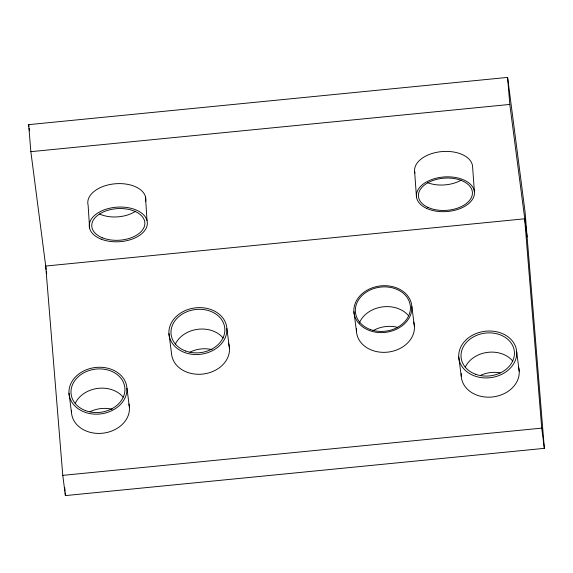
<?xml version="1.0" encoding="UTF-8"?>
<svg xmlns="http://www.w3.org/2000/svg" width="573" height="573" viewBox="0 0 573 573"><rect width="100%" height="100%" fill="white"/><g stroke="black" fill="none" stroke-linecap="round" stroke-linejoin="round"><path stroke-width="0.86" d="M46.148 269.453L30.856 151.673L28.65 124.649L507.599 77.405L525.083 212.003L544.35 448.351L65.401 495.595L62.772 475.368L45.704 266.044L524.66 218.8L541.721 428.124L544.35 448.351M30.856 151.673L509.805 104.429L527.11 236.871M62.772 475.368L541.721 428.124M516.703 351.987A29.101 23.357 -7.4 0 1 474.487 375.931A29.101 23.357 -7.4 0 1 471.987 335.513A29.101 23.357 -7.4 0 1 516.703 351.987L519.202 371.225M458.751 356.965L461.251 376.203M411.858 306.662A29.101 23.357 -7.4 0 1 369.642 330.607A29.101 23.357 -7.4 0 1 367.143 290.189A29.101 23.357 -7.4 0 1 411.858 306.662L414.422 326.395M353.906 311.64L356.47 331.373M226.894 328.594A29.101 23.357 -7.4 0 1 184.685 352.538A29.101 23.357 -7.4 0 1 182.178 312.12A29.101 23.357 -7.4 0 1 226.894 328.594L229.458 348.334M168.942 333.579L171.506 353.312A29.101 23.357 -7.4 0 0 205.17 373.732A29.101 23.357 -7.4 0 0 228.412 343.191M126.941 388.229A29.101 23.357 -7.4 0 1 84.725 412.173A29.101 23.357 -7.4 0 1 82.226 371.755A29.101 23.357 -7.4 0 1 126.941 388.229L129.434 407.467M68.989 393.214L71.482 412.453M28.65 124.649L28.879 126.418M29.108 128.187L29.452 130.845M46.37 271.158L46.707 273.715M507.599 77.405L509.805 104.429M64.742 487.566L65.035 491.14M65.179 492.923L65.401 495.595M474.394 191.59L472.539 166.012A29.101 17.333 -4.7 0 0 440.15 151.766A29.101 17.333 -4.7 0 0 414.931 173.146M414.63 171.656L416.464 196.904M145.499 196.833L147.01 220.555M89.603 228.326L88.127 205.256A29.101 17.34 -4.7 0 1 116.075 183.711A29.101 17.34 -4.7 0 1 145.685 201.359M128.896 404.015A29.101 23.357 -7.4 0 1 102.997 433.181A29.101 23.357 -7.4 0 1 71.46 410.705M413.642 322.098A29.101 23.357 -7.4 0 1 387.978 352.109A29.101 23.357 -7.4 0 1 356.492 328.752M518.429 366.921A29.101 23.357 -7.4 0 1 492.759 396.939A29.101 23.357 -7.4 0 1 461.272 373.582M89.961 411.758A27.06 21.724 -7.4 0 1 112.158 409.258M480.625 375.322A26.795 21.509 -7.4 0 1 500.165 372.858M461.201 180.151A27.053 16.116 -4.7 0 1 427.558 182.672M373.066 330.614A27.626 22.182 -7.4 0 1 397.268 327.247M189.935 352.144A27.024 21.695 -7.4 0 1 212.103 349.645M135.701 211.208A26.594 15.843 -4.7 0 1 99.638 214.051M175.281 344.273A27.024 21.695 -7.4 0 1 197.635 329.31A27.024 21.695 -7.4 0 1 223.119 337.984M359.328 322.993A27.626 22.182 -7.4 0 1 382.019 306.97A27.626 22.182 -7.4 0 1 408.585 315.759M465.24 367.221A26.795 21.509 -7.4 0 1 487.401 352.388A26.795 21.509 -7.4 0 1 512.663 360.983M75.228 403.399A27.06 21.724 -7.4 0 1 97.611 388.422A27.06 21.724 -7.4 0 1 123.123 397.103M85.649 410.669A27.06 21.724 -7.4 0 0 124.907 388.408A27.06 21.724 -7.4 0 0 83.321 373.087A27.06 21.724 -7.4 0 0 85.649 410.669M370.316 329.525A27.626 22.182 -7.4 0 0 410.397 306.784A27.626 22.182 -7.4 0 0 367.938 291.148A27.626 22.182 -7.4 0 0 370.316 329.525M185.623 351.013A27.024 21.695 -7.4 0 0 224.831 328.773A27.024 21.695 -7.4 0 0 183.303 313.474A27.024 21.695 -7.4 0 0 185.623 351.013M101.206 239.17A29.101 17.326 -3.7 0 0 147.204 225.074A29.101 17.326 -3.7 0 0 106.506 209.073A29.101 17.326 -3.7 0 0 101.206 239.17M102.674 237.902A26.594 15.836 -3.7 0 0 144.718 225.024A26.594 15.836 -3.7 0 0 107.523 210.391A26.594 15.836 -3.7 0 0 102.674 237.902M475.54 374.233A26.795 21.509 -7.4 0 0 514.411 352.18A26.795 21.509 -7.4 0 0 473.234 337.017A26.795 21.509 -7.4 0 0 475.54 374.233M426.491 208.314A29.101 17.362 -4.1 0 0 473.978 196.138A29.101 17.362 -4.1 0 0 435.824 178.289A29.101 17.362 -4.1 0 0 426.491 208.314M427.823 207.326A27.053 16.137 -4.1 0 0 471.966 196.009A27.053 16.137 -4.1 0 0 436.497 179.406A27.053 16.137 -4.1 0 0 427.823 207.326"/></g></svg>
